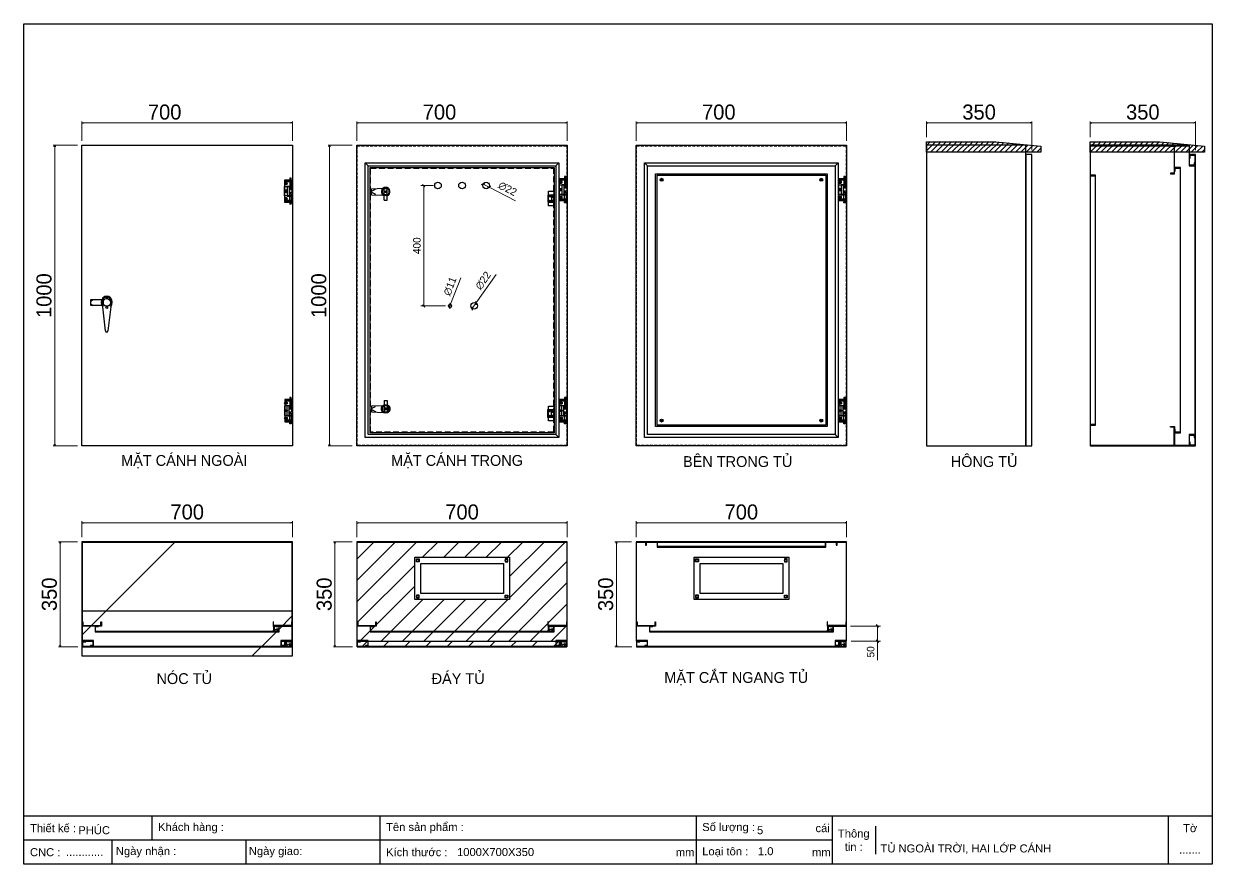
# Model space of a CAD drawing. Header units: millimetres. Extents: x 0 to 3953, y 0 to 2795.
import ezdxf

# ---------------------------------------------------------------- set-up
doc = ezdxf.new("R2010")
doc.units = ezdxf.units.MM
doc.linetypes.add('HIDDEN', pattern=[9.525, 6.35, -3.175])
doc.linetypes.add('HIDDEN2', pattern=[4.7625, 3.175, -1.5875])
for name, color, linetype in [('FIRE PROTECTION', 1, 'Continuous'), ('Ghi chu', 7, 'Continuous'), ('HEATER', 1, 'Continuous')]:
    doc.layers.add(name, color=color, linetype=linetype)
doc.styles.add('Arial', font='arial.ttf')
doc.dimstyles.new('CNC', dxfattribs={"dimtxt": 50, "dimasz": 5, "dimexe": 5, "dimexo": 15, "dimgap": 10, "dimtad": 1, "dimdec": 0, "dimtxsty": 'Standard', "dimblk": 'OPEN30', "dimcen": 10, "dimclrd": 5, "dimclre": 5, "dimclrt": 3, "dimazin": 3, "dimtfac": 1, "dimtdec": 0, "dimtmove": 0, "dimatfit": 3, "dimldrblk": 'ARCHTICK', "dimlwd": 9, "dimlwe": 9})
doc.dimstyles.get("Standard").update_dxf_attribs({"dimtxt": 2.5, "dimasz": 2.5, "dimexe": 1.25, "dimexo": 0.625, "dimtad": 1, "dimcen": 2.5, "dimazin": 3, "dimtfac": 1, "dimtmove": 0, "dimatfit": 3})
pattern_1 = [(45, (372995.6, 0), (-318.19805, 318.19805), [])]

# ---------------------------------------------------------------- blocks, each defined once
blk = doc.blocks.new('*D1')
at = {"color": 5, "lineweight": 9, "ltscale": 3, "transparency": 16777216}
for p, q in [((193.6, 2405.9), (193.6, 2470.6)), ((198.6, 2465.6), (888.6, 2465.6)), ((893.6, 2405.9), (893.6, 2470.6))]:
    blk.add_line(p, q, dxfattribs=at)
at = {"color": 0, "linetype": 'ByBlock', "lineweight": -2}
for p, q in [((193.6, 2465.6), (198.6, 2467)), ((198.6, 2464.3), (193.6, 2465.6)), ((193.6, 2465.6), (198.6, 2465.6)), ((888.6, 2467), (893.6, 2465.6)), ((893.6, 2465.6), (888.6, 2464.3)), ((893.6, 2465.6), (888.6, 2465.6))]:
    blk.add_line(p, q, dxfattribs=at)
at = {"layer": 'Defpoints', "color": 0, "ltscale": 3, "transparency": 16777216}
for p in [(893.6, 2465.6), (193.6, 2390.9), (893.6, 2390.9)]:
    blk.add_point(p, dxfattribs=at)
at = {"color": 3, "ltscale": 3, "transparency": 16777216, "insert": (468.6, 2501.2), "char_height": 50, "attachment_point": 5}
blk.add_mtext('700', dxfattribs=at)
blk = doc.blocks.new('_ArchTick')
at = {"color": 0, "const_width": 0.15}
blk.add_lwpolyline([(-0.5, -0.5), (0.5, 0.5)], dxfattribs=at)
blk = doc.blocks.new('_Open30')
at = {"color": 0, "linetype": 'ByBlock', "lineweight": -2}
for p, q in [((-1, 0.27), (0, 0)), ((0, 0), (-1, -0.27)), ((0, 0), (-1, 0))]:
    blk.add_line(p, q, dxfattribs=at)
blk = doc.blocks.new('*D2')
at = {"color": 5, "lineweight": 9, "ltscale": 3, "transparency": 16777216}
for p, q in [((178.6, 2390.9), (97.9, 2390.9)), ((102.9, 2385.9), (102.9, 1395.9)), ((178.6, 1390.9), (97.9, 1390.9))]:
    blk.add_line(p, q, dxfattribs=at)
at = {"color": 0, "linetype": 'ByBlock', "lineweight": -2}
for p, q in [((101.5, 2385.9), (102.9, 2390.9)), ((102.9, 2390.9), (104.2, 2385.9)), ((102.9, 2390.9), (102.9, 2385.9)), ((102.9, 1390.9), (101.5, 1395.9)), ((104.2, 1395.9), (102.9, 1390.9)), ((102.9, 1390.9), (102.9, 1395.9))]:
    blk.add_line(p, q, dxfattribs=at)
at = {"layer": 'Defpoints', "color": 0, "ltscale": 3, "transparency": 16777216}
for p in [(193.6, 2390.9), (102.9, 1390.9), (193.6, 1390.9)]:
    blk.add_point(p, dxfattribs=at)
at = {"color": 3, "ltscale": 3, "transparency": 16777216, "insert": (67.4, 1890.9), "char_height": 50, "attachment_point": 5, "rotation": 90}
blk.add_mtext('1000', dxfattribs=at)
blk = doc.blocks.new('MS308-2-1')
at = {"color": 1}
for p, q in [((-53, 4.6), (-46, 10)), ((-13.3, -14.2), (-13.3, 6.7)), ((-12.3, 6.7), (-12.3, -6.9)), ((12.3, 6.7), (12.3, -6.9)), ((13.3, 6.7), (13.3, -14.2)), ((-53, -4.6), (-46, -10)), ((-4, -95), (-13.3, -14.2)), ((13.3, -14.2), (4, -95))]:
    blk.add_line(p, q, dxfattribs=at)
blk.add_lwpolyline([(-15.8, -10), (-53, -10), (-53, 10), (-15.8, 10)], dxfattribs=at)
for centre, radius, start, end in [((0, 6.7), 13.3, 0, 180), ((0, 6.7), 12.3, 0, 180), ((0, 5.9), 17.7, 226.184, 313.816), ((0, -95), 4, 180, 0)]:
    blk.add_arc(centre, radius, start, end, dxfattribs=at)
blk.add_ellipse((0, 0), major_axis=(0, 21), ratio=0.857143, start_param=3.972003, end_param=8.594367, dxfattribs=at)
blk = doc.blocks.new('HL011-1-1')
at = {"color": 1}
for p, q in [((21.65, 81), (16.65, 81)), ((16.65, 81), (16.65, 78)), ((21.65, 78), (21.65, 81)), ((24, 70), (2, 70)), ((8, 54.5), (8, 20.5)), ((8, 54.5), (24, 54.5)), ((14.3, 53.5), (14.3, 21.5)), ((14.3, 46.5), (24, 46.5)), ((24, 42), (14.3, 42)), ((17.65, 78), (16.65, 78)), ((16.65, 75), (16.65, 49)), ((17.65, 75), (16.65, 75)), ((16.65, 49), (18.15, 44)), ((17.65, 75), (17.65, 78)), ((18.15, 44), (20.15, 44)), ((21.65, 49), (20.15, 44)), ((21.65, 78), (20.65, 78)), ((20.65, 75), (20.65, 78)), ((20.65, 75), (21.65, 75)), ((21.65, 49), (21.65, 75)), ((24, 5), (2, 5)), ((8, 20.5), (24, 20.5)), ((24, 33), (14.3, 33)), ((14.3, 28.5), (24, 28.5)), ((16.65, 26), (18.15, 31)), ((16.65, 0), (16.65, 26)), ((18.15, 31), (20.15, 31)), ((21.65, 26), (20.15, 31)), ((21.65, 26), (21.65, 0)), ((17.65, 0), (16.65, 0)), ((16.65, -6), (16.65, -3)), ((17.65, -3), (16.65, -3)), ((21.65, -6), (16.65, -6)), ((17.65, 0), (17.65, -3)), ((20.65, 0), (20.65, -3)), ((20.65, 0), (21.65, 0)), ((21.65, -3), (20.65, -3)), ((21.65, -3), (21.65, -6))]:
    blk.add_line(p, q, dxfattribs=at)
for points in [[(24, 28.5), (24, 21.5), (-1, 21.5), (-1, 53.5), (24, 53.5), (24, 46.5)], [(24, 20.5), (24, 0), (0, 0), (0, 75), (24, 75), (24, 54.5)], [(24, 42), (24, 33)]]:
    blk.add_lwpolyline(points, dxfattribs=at)
for points in [[(2, 71), (24, 71), (24, 69), (2, 69)], [(2, 4), (24, 4), (24, 6), (2, 6)]]:
    blk.add_lwpolyline(points, close=True, dxfattribs=at)
for centre in [(4, 62.5), (4, 37.5), (4, 12.5)]:
    blk.add_circle(centre, 2, dxfattribs=at)
blk = doc.blocks.new('*D3')
at = {"color": 5, "lineweight": 9, "ltscale": 3, "transparency": 16777216}
for p, q in [((1107.8, 2405.9), (1107.8, 2470.6)), ((1112.8, 2465.6), (1802.8, 2465.6)), ((1807.8, 2405.9), (1807.8, 2470.6))]:
    blk.add_line(p, q, dxfattribs=at)
at = {"color": 0, "linetype": 'ByBlock', "lineweight": -2}
for p, q in [((1107.8, 2465.6), (1112.8, 2467)), ((1112.8, 2464.3), (1107.8, 2465.6)), ((1107.8, 2465.6), (1112.8, 2465.6)), ((1802.8, 2467), (1807.8, 2465.6)), ((1807.8, 2465.6), (1802.8, 2464.3)), ((1807.8, 2465.6), (1802.8, 2465.6))]:
    blk.add_line(p, q, dxfattribs=at)
at = {"layer": 'Defpoints', "color": 0, "ltscale": 3, "transparency": 16777216}
for p in [(1807.8, 2465.6), (1107.8, 2390.9), (1807.8, 2390.9)]:
    blk.add_point(p, dxfattribs=at)
at = {"color": 3, "ltscale": 3, "transparency": 16777216, "insert": (1382.8, 2501.2), "char_height": 50, "attachment_point": 5}
blk.add_mtext('700', dxfattribs=at)
blk = doc.blocks.new('*D4')
at = {"color": 5, "lineweight": 9, "ltscale": 3, "transparency": 16777216}
for p, q in [((1092.8, 2390.9), (1012.1, 2390.9)), ((1017.1, 2385.9), (1017.1, 1395.9)), ((1092.8, 1390.9), (1012.1, 1390.9))]:
    blk.add_line(p, q, dxfattribs=at)
at = {"color": 0, "linetype": 'ByBlock', "lineweight": -2}
for p, q in [((1015.7, 2385.9), (1017.1, 2390.9)), ((1017.1, 2390.9), (1018.4, 2385.9)), ((1017.1, 2390.9), (1017.1, 2385.9)), ((1017.1, 1390.9), (1015.7, 1395.9)), ((1018.4, 1395.9), (1017.1, 1390.9)), ((1017.1, 1390.9), (1017.1, 1395.9))]:
    blk.add_line(p, q, dxfattribs=at)
at = {"layer": 'Defpoints', "color": 0, "ltscale": 3, "transparency": 16777216}
for p in [(1107.8, 2390.9), (1017.1, 1390.9), (1107.8, 1390.9)]:
    blk.add_point(p, dxfattribs=at)
at = {"color": 3, "ltscale": 3, "transparency": 16777216, "insert": (981.5, 1890.9), "char_height": 50, "attachment_point": 5, "rotation": 90}
blk.add_mtext('1000', dxfattribs=at)
blk = doc.blocks.new('HL011-1-2')
h = blk.add_hatch()
h.set_pattern_fill('ANSI31', color=2, scale=0.5, style=0)
h.paths.add_polyline_path([(6, 12), (2, 12), (2, 0), (6, 0)])
at = {"color": 1}
for p, q in [((3, 18), (0, 13)), ((0, 0), (0, 13)), ((8, 0), (0, 0)), ((19.1, 18), (3, 18)), ((8, 14), (8, 0)), ((8, 14), (16.7, 9))]:
    blk.add_line(p, q, dxfattribs=at)
blk.add_lwpolyline([(1.8, 16), (-1, 16), (-1, 18), (3, 18)], dxfattribs=at)
at = {"color": 2}
blk.add_lwpolyline([(2, 0), (2, 12), (6, 12), (6, 0)], dxfattribs=at)
at = {"color": 1}
blk.add_circle((19.1, 13.2), 2.5, dxfattribs=at)
blk.add_arc((19.1, 13.2), 4.85, 239.9368, 90, dxfattribs=at)
blk = doc.blocks.new('*D5')
at = {"color": 5, "lineweight": 9, "ltscale": 3, "transparency": 16777216}
for p, q in [((2036.8, 1087.7), (2036.8, 1140.7)), ((2731.8, 1135.7), (2041.8, 1135.7)), ((2736.8, 1087.7), (2736.8, 1140.7))]:
    blk.add_line(p, q, dxfattribs=at)
at = {"color": 0, "linetype": 'ByBlock', "lineweight": -2}
for p, q in [((2036.8, 1135.7), (2041.8, 1137)), ((2041.8, 1134.3), (2036.8, 1135.7)), ((2036.8, 1135.7), (2041.8, 1135.7)), ((2731.8, 1137), (2736.8, 1135.7)), ((2736.8, 1135.7), (2731.8, 1134.3)), ((2736.8, 1135.7), (2731.8, 1135.7))]:
    blk.add_line(p, q, dxfattribs=at)
at = {"layer": 'Defpoints', "color": 0, "ltscale": 3, "transparency": 16777216}
for p in [(2036.8, 1135.7), (2036.8, 1072.7), (2736.8, 1072.7)]:
    blk.add_point(p, dxfattribs=at)
at = {"color": 3, "ltscale": 3, "transparency": 16777216, "insert": (2386.8, 1171.2), "char_height": 50, "attachment_point": 5}
blk.add_mtext('700', dxfattribs=at)
blk = doc.blocks.new('*D6')
at = {"color": 5, "lineweight": 9, "ltscale": 3, "transparency": 16777216}
for p, q in [((2021.8, 1072.7), (1966.2, 1072.7)), ((1971.2, 1067.7), (1971.2, 727.7)), ((2022.8, 722.7), (1966.2, 722.7))]:
    blk.add_line(p, q, dxfattribs=at)
at = {"color": 0, "linetype": 'ByBlock', "lineweight": -2}
for p, q in [((1969.9, 1067.7), (1971.2, 1072.7)), ((1971.2, 1072.7), (1972.6, 1067.7)), ((1971.2, 1072.7), (1971.2, 1067.7)), ((1971.2, 722.7), (1969.9, 727.7)), ((1972.6, 727.7), (1971.2, 722.7)), ((1971.2, 722.7), (1971.2, 727.7))]:
    blk.add_line(p, q, dxfattribs=at)
at = {"layer": 'Defpoints', "color": 0, "ltscale": 3, "transparency": 16777216}
for p in [(2036.8, 1072.7), (1971.2, 722.7), (2037.8, 722.7)]:
    blk.add_point(p, dxfattribs=at)
at = {"color": 3, "ltscale": 3, "transparency": 16777216, "insert": (1935.7, 897.7), "char_height": 50, "attachment_point": 5, "rotation": 90}
blk.add_mtext('350', dxfattribs=at)
blk = doc.blocks.new('HL036-1-2')
at = {"layer": 'Ghi chu', "color": 1}
for p, q in [((-3, 17.8), (-18.9, 17.8)), ((-18.9, 15.8), (-18.9, 17.8)), ((-12.1, 15.8), (-18.9, 15.8)), ((-16.4, 1), (-16.4, 14)), ((-15.6, 15), (-3.9, 17.7)), ((0, 0), (-15.4, 0)), ((-14.4, 3), (-14.4, 11.9)), ((0, 2), (-13.4, 2)), ((-13.1, 12.8), (-4.3, 9.8)), ((-6.2, 2), (-6.2, 0)), ((-1.2, 2), (-1.2, 0)), ((0, 0), (0, 2))]:
    blk.add_line(p, q, dxfattribs=at)
for radius in [4.1, 2.1]:
    blk.add_circle((-3, 13.7), radius, dxfattribs=at)
for centre, start, end in [((-15.4, 14), 102.9616, 180), ((-15.4, 1), 180, 270), ((-13.4, 11.9), 71.3254, 180), ((-13.4, 3), 180, 270)]:
    blk.add_arc(centre, 1, start, end, dxfattribs=at)
blk = doc.blocks.new('*D7')
at = {"color": 5, "lineweight": 9, "ltscale": 3, "transparency": 16777216}
for p, q in [((193.6, 1087.7), (193.6, 1140.7)), ((888.6, 1135.7), (198.6, 1135.7)), ((893.6, 1087.7), (893.6, 1140.7))]:
    blk.add_line(p, q, dxfattribs=at)
at = {"color": 0, "linetype": 'ByBlock', "lineweight": -2}
for p, q in [((193.6, 1135.7), (198.6, 1137)), ((198.6, 1134.3), (193.6, 1135.7)), ((193.6, 1135.7), (198.6, 1135.7)), ((888.6, 1137), (893.6, 1135.7)), ((893.6, 1135.7), (888.6, 1134.3)), ((893.6, 1135.7), (888.6, 1135.7))]:
    blk.add_line(p, q, dxfattribs=at)
at = {"layer": 'Defpoints', "color": 0, "ltscale": 3, "transparency": 16777216}
for p in [(193.6, 1135.7), (193.6, 1072.7), (893.6, 1072.7)]:
    blk.add_point(p, dxfattribs=at)
at = {"color": 3, "ltscale": 3, "transparency": 16777216, "insert": (543.6, 1171.2), "char_height": 50, "attachment_point": 5}
blk.add_mtext('700', dxfattribs=at)
blk = doc.blocks.new('KHUNG CHUẨN')
at = {"color": 7}
for p, q in [((19889.2, -28535.2), (16919.2, -28535.2)), ((17239.2, -28535.2), (17239.2, -28595.2)), ((17809.2, -28535.2), (17809.2, -28655.2)), ((18599.2, -28535.2), (18599.2, -28655.2)), ((18939.2, -28535.2), (18939.2, -28655.2)), ((19779.2, -28535.2), (19779.2, -28655.2)), ((19047.6, -28560.2), (19047.6, -28630.2)), ((18939.2, -28595.2), (16919.2, -28595.2)), ((17139.2, -28595.2), (17139.2, -28655.2)), ((17474.2, -28595.2), (17474.2, -28655.2))]:
    blk.add_line(p, q, dxfattribs=at)
blk.add_lwpolyline([(16919.2, -26555.2), (19889.2, -26555.2), (19889.2, -28655.2), (16919.2, -28655.2)], close=True, dxfattribs=at)
at = {"color": 2, "char_height": 20, "style": 'Arial'}
for s, insert, width, attachment_point in [('  Thiết kế :', (16919.2, -28565.2), 917.634, 4), ('  Khách hàng :', (17239.2, -28565.2), 917.634, 4), ('  Tên sản phẩm :', (17809.2, -28565.2), 917.634, 4), ('  Số lượng :', (18599.2, -28565.2), 917.634, 4), ('cái', (18897.9, -28565.2), 63.517, 4), ('Thông\\Ptin :', (18993.4, -28595.2), 108.311, 5), ('Tờ', (19834.2, -28565.2), 110, 5), ('  CNC :', (16919.2, -28625.2), 917.634, 4), ('  Ngày nhận :', (17134, -28625.2), 556.651, 4), ('  Ngày giao:', (17466.3, -28625.2), 556.651, 4), ('  Kích thước :', (17809.2, -28625.2), 917.634, 4), ('mm', (18548.6, -28625.2), 73.831, 4), ('  Loại tôn :', (18599.2, -28625.2), 917.634, 4), ('mm', (18889.2, -28625.2), 917.634, 4)]:
    blk.add_mtext(s, dxfattribs=dict(at, insert=insert, width=width, attachment_point=attachment_point))
at = {"color": 3, "style": 'Arial'}
for tag, p in [('#01', (17055.6, -28580.1)), ('#02', (17431.4, -28580.1)), ('#03', (18030.6, -28580.1)), ('#08', (18751.7, -28580.1)), ('#10', (19064.8, -28580.1)), ('#04', (17024.8, -28634.6)), ('#05', (17308.5, -28633)), ('#06', (17632.7, -28633.7)), ('#07', (18002, -28634.7)), ('#09', (18753.8, -28632.6)), ('#11', (19060.3, -28625.7)), ('#12', (19806.5, -28628.9))]:
    blk.add_attdef(tag, p, '', height=20, dxfattribs=at)
blk = doc.blocks.new('SDGFGHGHG')
at = {"layer": 'HEATER'}
for p, q in [((860935.9, 570742), (860935.9, 570784.3)), ((860944.9, 570742), (860944.9, 570784.3)), ((860892.9, 570780.5), (860931.6, 570782)), ((860892.9, 570760.5), (860892.9, 570780.5)), ((860892.9, 570771.9), (860906.3, 570778.7)), ((860892.9, 570769.1), (860906.3, 570762.4)), ((860892.9, 570760.5), (860931.6, 570759.1)), ((860937.5, 570771.3), (860939.5, 570771.3)), ((860937.5, 570769.8), (860939.5, 570769.8)), ((860939.5, 570773.5), (860939.5, 570771.3)), ((860939.5, 570769.8), (860939.5, 570767.6)), ((860941.3, 570773.5), (860941.3, 570771.3)), ((860941.3, 570771.3), (860943.4, 570771.3)), ((860941.3, 570769.8), (860941.3, 570767.6)), ((860941.3, 570769.8), (860943.4, 570769.8)), ((860935.9, 570742), (860944.9, 570742))]:
    blk.add_line(p, q, dxfattribs=at)
blk.add_circle((860940.4, 570770.5), 3.08, dxfattribs=at)
blk.add_arc((860940.4, 570770.5), 14.5, 288.08, 251.92, dxfattribs=at)
blk = doc.blocks.new('SĐFHGGH')
at = {"layer": 'HEATER'}
for points in [[(860928.8, 570702.4), (860927.4, 570702.4), (860927.4, 570708.4), (860928.8, 570708.4)], [(860943.4, 570717), (860943.4, 570718.4), (860937.4, 570718.4), (860937.4, 570717)], [(860952.1, 570702.4), (860953.4, 570702.4), (860953.4, 570708.4), (860952.1, 570708.4)], [(860943.4, 570693.8), (860943.4, 570692.4), (860937.4, 570692.4), (860937.4, 570693.8)]]:
    blk.add_lwpolyline(points, dxfattribs=at)
for start, end in [(104.4775, 165.5225), (14.4775, 75.5225), (194.4775, 255.5225), (284.4775, 345.5225)]:
    blk.add_arc((860940.4, 570705.4), 12, start, end, dxfattribs=at)
blk = doc.blocks.new('MS722')
for name, p in [('SDGFGHGHG', (-860940.4, -570770.5)), ('SĐFHGGH', (-860940.4, -570705.4))]:
    blk.add_blockref(name, p)
blk = doc.blocks.new('ovan6x9')
at = {"color": 2}
for p, q in [((2, 6), (8, 6)), ((2, 0), (8, 0))]:
    blk.add_line(p, q, dxfattribs=at)
for centre, start, end in [((2, 3), 90, 270), ((8, 3), 270, 90)]:
    blk.add_arc(centre, 3, start, end, dxfattribs=at)
blk = doc.blocks.new('HL036-1-1')
at = {"color": 1}
blk.add_line((9.5, 36.2), (9.5, 12.2), dxfattribs=at)
for points in [[(0, 48.5), (17.5, 48.5), (17.5, 0), (0, 0)], [(-2.5, 12.2), (17.5, 12.2), (17.5, 36.2), (-2.5, 36.2)]]:
    blk.add_lwpolyline(points, close=True, dxfattribs=at)
for centre, radius in [((3.5, 31.8), 2), ((3.5, 16.8), 2), ((12.7, 32.5), 2.5), ((12.7, 16), 2.5)]:
    blk.add_circle(centre, radius, dxfattribs=at)
blk = doc.blocks.new('*D8')
at = {"color": 5, "lineweight": 9, "ltscale": 3, "transparency": 16777216}
for p, q in [((2036.8, 2405.9), (2036.8, 2470.6)), ((2041.8, 2465.6), (2731.8, 2465.6)), ((2736.8, 2405.9), (2736.8, 2470.6))]:
    blk.add_line(p, q, dxfattribs=at)
at = {"color": 0, "linetype": 'ByBlock', "lineweight": -2}
for p, q in [((2036.8, 2465.6), (2041.8, 2467)), ((2041.8, 2464.3), (2036.8, 2465.6)), ((2036.8, 2465.6), (2041.8, 2465.6)), ((2731.8, 2467), (2736.8, 2465.6)), ((2736.8, 2465.6), (2731.8, 2464.3)), ((2736.8, 2465.6), (2731.8, 2465.6))]:
    blk.add_line(p, q, dxfattribs=at)
at = {"layer": 'Defpoints', "color": 0, "ltscale": 3, "transparency": 16777216}
for p in [(2736.8, 2465.6), (2036.8, 2390.9), (2736.8, 2390.9)]:
    blk.add_point(p, dxfattribs=at)
at = {"color": 3, "ltscale": 3, "transparency": 16777216, "insert": (2311.8, 2501.2), "char_height": 50, "attachment_point": 5}
blk.add_mtext('700', dxfattribs=at)
blk = doc.blocks.new('*D9')
at = {"color": 5, "lineweight": 9, "ltscale": 3, "transparency": 16777216}
for p, q in [((2750.3, 792.2), (2849.6, 792.2)), ((2839.6, 792.2), (2839.6, 742.2)), ((2751.8, 742.2), (2849.6, 742.2)), ((2839.6, 742.2), (2839.6, 678.4))]:
    blk.add_line(p, q, dxfattribs=at)
at = {"color": 0, "linetype": 'ByBlock', "lineweight": -2}
for p, q in [((2843.6, 788.2), (2835.6, 796.2)), ((2835.6, 746.2), (2843.6, 738.2))]:
    blk.add_line(p, q, dxfattribs=at)
at = {"layer": 'Defpoints', "color": 0, "ltscale": 3, "transparency": 16777216}
for p in [(2735.3, 792.2), (2736.8, 742.2), (2839.6, 742.2)]:
    blk.add_point(p, dxfattribs=at)
at = {"color": 3, "ltscale": 3, "transparency": 16777216, "insert": (2816.9, 706.3), "char_height": 25, "attachment_point": 5, "rotation": 90}
blk.add_mtext('50', dxfattribs=at)
blk = doc.blocks.new('*D10')
at = {"color": 5, "lineweight": 9, "ltscale": 3, "transparency": 16777216}
for p, q in [((178.6, 1072.7), (115.8, 1072.7)), ((120.8, 1067.7), (120.8, 727.7)), ((179.6, 722.7), (115.8, 722.7))]:
    blk.add_line(p, q, dxfattribs=at)
at = {"color": 0, "linetype": 'ByBlock', "lineweight": -2}
for p, q in [((119.5, 1067.7), (120.8, 1072.7)), ((120.8, 1072.7), (122.2, 1067.7)), ((120.8, 1072.7), (120.8, 1067.7)), ((120.8, 722.7), (119.5, 727.7)), ((122.2, 727.7), (120.8, 722.7)), ((120.8, 722.7), (120.8, 727.7))]:
    blk.add_line(p, q, dxfattribs=at)
at = {"layer": 'Defpoints', "color": 0, "ltscale": 3, "transparency": 16777216}
for p in [(193.6, 1072.7), (120.8, 722.7), (194.6, 722.7)]:
    blk.add_point(p, dxfattribs=at)
at = {"color": 3, "ltscale": 3, "transparency": 16777216, "insert": (85.3, 897.7), "char_height": 50, "attachment_point": 5, "rotation": 90}
blk.add_mtext('350', dxfattribs=at)
blk = doc.blocks.new('*D11')
at = {"color": 5, "lineweight": 9, "ltscale": 3, "transparency": 16777216}
for p, q in [((1107.8, 1087.7), (1107.8, 1140.7)), ((1802.8, 1135.7), (1112.8, 1135.7)), ((1807.8, 1087.7), (1807.8, 1140.7))]:
    blk.add_line(p, q, dxfattribs=at)
at = {"color": 0, "linetype": 'ByBlock', "lineweight": -2}
for p, q in [((1107.8, 1135.7), (1112.8, 1137)), ((1112.8, 1134.3), (1107.8, 1135.7)), ((1107.8, 1135.7), (1112.8, 1135.7)), ((1802.8, 1137), (1807.8, 1135.7)), ((1807.8, 1135.7), (1802.8, 1134.3)), ((1807.8, 1135.7), (1802.8, 1135.7))]:
    blk.add_line(p, q, dxfattribs=at)
at = {"layer": 'Defpoints', "color": 0, "ltscale": 3, "transparency": 16777216}
for p in [(1107.8, 1135.7), (1107.8, 1072.7), (1807.8, 1072.7)]:
    blk.add_point(p, dxfattribs=at)
at = {"color": 3, "ltscale": 3, "transparency": 16777216, "insert": (1457.8, 1171.2), "char_height": 50, "attachment_point": 5}
blk.add_mtext('700', dxfattribs=at)
blk = doc.blocks.new('*D12')
at = {"color": 5, "lineweight": 9, "ltscale": 3, "transparency": 16777216}
for p, q in [((1092.8, 1072.7), (1030, 1072.7)), ((1035, 1067.7), (1035, 727.7)), ((1093.8, 722.7), (1030, 722.7))]:
    blk.add_line(p, q, dxfattribs=at)
at = {"color": 0, "linetype": 'ByBlock', "lineweight": -2}
for p, q in [((1033.7, 1067.7), (1035, 1072.7)), ((1035, 1072.7), (1036.3, 1067.7)), ((1035, 1072.7), (1035, 1067.7)), ((1035, 722.7), (1033.7, 727.7)), ((1036.3, 727.7), (1035, 722.7)), ((1035, 722.7), (1035, 727.7))]:
    blk.add_line(p, q, dxfattribs=at)
at = {"layer": 'Defpoints', "color": 0, "ltscale": 3, "transparency": 16777216}
for p in [(1107.8, 1072.7), (1035, 722.7), (1108.8, 722.7)]:
    blk.add_point(p, dxfattribs=at)
at = {"color": 3, "ltscale": 3, "transparency": 16777216, "insert": (999.5, 897.7), "char_height": 50, "attachment_point": 5, "rotation": 90}
blk.add_mtext('350', dxfattribs=at)
blk = doc.blocks.new('*D13')
at = {"color": 5, "lineweight": 9, "ltscale": 3, "transparency": 16777216}
for p, q in [((3002.6, 2417.9), (3002.6, 2470.6)), ((3007.6, 2465.6), (3347.6, 2465.6)), ((3352.6, 2374.9), (3352.6, 2470.6))]:
    blk.add_line(p, q, dxfattribs=at)
at = {"color": 0, "linetype": 'ByBlock', "lineweight": -2}
for p, q in [((3002.6, 2465.6), (3007.6, 2467)), ((3007.6, 2464.3), (3002.6, 2465.6)), ((3002.6, 2465.6), (3007.6, 2465.6)), ((3347.6, 2467), (3352.6, 2465.6)), ((3352.6, 2465.6), (3347.6, 2464.3)), ((3352.6, 2465.6), (3347.6, 2465.6))]:
    blk.add_line(p, q, dxfattribs=at)
at = {"layer": 'Defpoints', "color": 0, "ltscale": 3, "transparency": 16777216}
for p in [(3352.6, 2465.6), (3002.6, 2402.9), (3352.6, 2359.9)]:
    blk.add_point(p, dxfattribs=at)
at = {"color": 3, "ltscale": 3, "transparency": 16777216, "insert": (3177.6, 2501.2), "char_height": 50, "attachment_point": 5}
blk.add_mtext('350', dxfattribs=at)
blk = doc.blocks.new('*D14')
at = {"color": 5, "lineweight": 9, "ltscale": 3, "transparency": 16777216}
for p, q in [((3547.2, 2417.9), (3547.2, 2470.6)), ((3552.2, 2465.6), (3892.2, 2465.6)), ((3897.2, 2374.9), (3897.2, 2470.6))]:
    blk.add_line(p, q, dxfattribs=at)
at = {"color": 0, "linetype": 'ByBlock', "lineweight": -2}
for p, q in [((3547.2, 2465.6), (3552.2, 2467)), ((3552.2, 2464.3), (3547.2, 2465.6)), ((3547.2, 2465.6), (3552.2, 2465.6)), ((3892.2, 2467), (3897.2, 2465.6)), ((3897.2, 2465.6), (3892.2, 2464.3)), ((3897.2, 2465.6), (3892.2, 2465.6))]:
    blk.add_line(p, q, dxfattribs=at)
at = {"layer": 'Defpoints', "color": 0, "ltscale": 3, "transparency": 16777216}
for p in [(3897.2, 2465.6), (3547.2, 2402.9), (3897.2, 2359.9)]:
    blk.add_point(p, dxfattribs=at)
at = {"color": 3, "ltscale": 3, "transparency": 16777216, "insert": (3722.2, 2501.2), "char_height": 50, "attachment_point": 5}
blk.add_mtext('350', dxfattribs=at)
blk = doc.blocks.new('*D15')
at = {"color": 0, "linetype": 'ByBlock', "lineweight": -2}
for p, q in [((1522.6, 2260.3), (1533.4, 2263.7)), ((1552.9, 2253.6), (1542.1, 2250.1))]:
    blk.add_line(p, q, dxfattribs=at)
at = {"color": 5, "lineweight": 9, "ltscale": 3, "transparency": 16777216}
for p in [(1528, 2262), (1635.1, 2206.2)]:
    blk.add_line(p, (1547.5, 2251.8), dxfattribs=at)
at = {"layer": 'Defpoints', "color": 0, "ltscale": 3, "transparency": 16777216}
for p in [(1528, 2262), (1547.5, 2251.8)]:
    blk.add_point(p, dxfattribs=at)
at = {"color": 3, "ltscale": 3, "transparency": 16777216, "insert": (1609.2, 2246.2), "char_height": 25, "attachment_point": 5, "rotation": 332.4991}
blk.add_mtext('∅22', dxfattribs=at)
blk = doc.blocks.new('*D16')
at = {"color": 5, "lineweight": 9, "ltscale": 3, "transparency": 16777216}
for p in [(1571.2, 1961.4), (1491.4, 1847.9)]:
    blk.add_line(p, (1504.1, 1865.9), dxfattribs=at)
at = {"color": 0, "linetype": 'ByBlock', "lineweight": -2}
for p, q in [((1503.1, 1871.5), (1505.1, 1860.4)), ((1492.4, 1842.4), (1490.5, 1853.5))]:
    blk.add_line(p, q, dxfattribs=at)
at = {"layer": 'Defpoints', "color": 0, "ltscale": 3, "transparency": 16777216}
for p in [(1504.1, 1865.9), (1491.4, 1847.9)]:
    blk.add_point(p, dxfattribs=at)
at = {"color": 3, "ltscale": 3, "transparency": 16777216, "insert": (1528.2, 1941.1), "char_height": 25, "attachment_point": 5, "rotation": 54.9128}
blk.add_mtext('∅22', dxfattribs=at)
blk = doc.blocks.new('*D17')
at = {"color": 5, "lineweight": 9, "ltscale": 3, "transparency": 16777216}
for p, q in [((1362.8, 2256.9), (1320.5, 2256.9)), ((1330.5, 2256.9), (1330.5, 1856.9)), ((1402.8, 1856.9), (1320.5, 1856.9))]:
    blk.add_line(p, q, dxfattribs=at)
at = {"color": 0, "linetype": 'ByBlock', "lineweight": -2}
for p, q in [((1334.5, 2252.9), (1326.5, 2260.9)), ((1326.5, 1860.9), (1334.5, 1852.9))]:
    blk.add_line(p, q, dxfattribs=at)
at = {"layer": 'Defpoints', "color": 0, "ltscale": 3, "transparency": 16777216}
for p in [(1377.8, 2256.9), (1330.5, 1856.9), (1417.8, 1856.9)]:
    blk.add_point(p, dxfattribs=at)
at = {"color": 3, "ltscale": 3, "transparency": 16777216, "insert": (1307.7, 2056.9), "char_height": 25, "attachment_point": 5, "rotation": 90}
blk.add_mtext('400', dxfattribs=at)
blk = doc.blocks.new('*D18')
at = {"color": 5, "lineweight": 9, "ltscale": 3, "transparency": 16777216}
for p in [(1453.9, 1949.8), (1415.8, 1851.8)]:
    blk.add_line(p, (1419.8, 1862.1), dxfattribs=at)
at = {"color": 0, "linetype": 'ByBlock', "lineweight": -2}
for p, q in [((1417.5, 1867.2), (1422, 1856.9)), ((1418, 1846.6), (1413.5, 1857))]:
    blk.add_line(p, q, dxfattribs=at)
at = {"layer": 'Defpoints', "color": 0, "ltscale": 3, "transparency": 16777216}
for p in [(1419.8, 1862.1), (1415.8, 1851.8)]:
    blk.add_point(p, dxfattribs=at)
at = {"color": 3, "ltscale": 3, "transparency": 16777216, "insert": (1417.9, 1921.9), "char_height": 25, "attachment_point": 5, "rotation": 68.7141}
blk.add_mtext('∅11', dxfattribs=at)

msp = doc.modelspace()

# ---------------------------------------------------------------- hatches: boundary and pattern name
at = {"ltscale": 3}
h = msp.add_hatch(dxfattribs=at)
h.set_pattern_fill('ANSI31', color=256, scale=10, style=0)
h.set_pattern_definition([(45, (62165.931, 0), (-8.8388348, 8.8388348), [])])
h.paths.add_polyline_path([(3382.58, 2367.939), (3002.58, 2367.939), (3002.58, 2402.939), (3233.78, 2402.939), (3382.58, 2387.939)])
h = msp.add_hatch(dxfattribs=at)
h.set_pattern_fill('ANSI31', color=256, scale=10, style=0)
h.set_pattern_definition([(45, (67611.986, 0), (-8.8388348, 8.8388348), [])])
h.paths.add_polyline_path([(3927.186, 2367.939), (3547.186, 2367.939), (3547.186, 2402.939), (3778.386, 2402.939), (3927.186, 2387.939)])
h = msp.add_hatch(dxfattribs=at)
h.set_pattern_fill('ANSI31', color=256, scale=60, style=0)
h.set_pattern_definition(pattern_1)
h.paths.add_polyline_path([(195.07, 842.652), (892.07, 842.652), (892.07, 1071.152), (195.07, 1071.152)])
h = msp.add_hatch(dxfattribs=at)
h.set_pattern_fill('ANSI31', color=256, scale=20, style=0)
h.set_pattern_definition([(45, (124331.863, 0), (-35.35534, 35.35534), [])])
h.paths.add_polyline_path([(1107.757, 742.152), (1807.757, 742.152), (1807.757, 1072.652), (1107.757, 1072.652)])
h.paths.add_polyline_path([(1300.257, 1020.652), (1300.257, 880.652), (1615.257, 880.652), (1615.257, 1020.652)], flags=0)
h = msp.add_hatch(dxfattribs=at)
h.set_pattern_fill('ANSI31', color=256, scale=60, style=0)
h.set_pattern_definition(pattern_1)
h.paths.add_polyline_path([(893.57, 692.652), (893.57, 742.152), (857.07, 742.152), (857.07, 727.152), (865.07, 727.152), (865.07, 725.652), (855.57, 725.652), (855.57, 743.652), (892.07, 743.652), (892.07, 842.652), (195.07, 842.652), (195.07, 805.652), (196.57, 805.652), (196.57, 793.652), (256.57, 793.652), (256.57, 805.652), (258.07, 805.652), (258.07, 792.152), (249.07, 792.152), (249.07, 790.352), (239.07, 790.352), (239.07, 774.352), (848.07, 774.352), (848.07, 790.352), (838.07, 790.352), (838.07, 791.852), (849.57, 791.852), (849.57, 772.852), (237.57, 772.852), (237.57, 792.152), (195.07, 792.152), (195.07, 743.652), (231.57, 743.652), (231.57, 725.652), (222.07, 725.652), (222.07, 727.152), (230.07, 727.152), (230.07, 742.152), (193.57, 742.152), (193.57, 692.652)])
h.paths.add_polyline_path([(194.57, 722.652), (194.57, 741.652), (206.07, 741.652), (206.07, 740.152), (196.07, 740.152), (196.07, 724.152), (891.07, 724.152), (891.07, 740.152), (881.07, 740.152), (881.07, 741.652), (892.57, 741.652), (892.57, 722.652)], flags=16)
h = msp.add_hatch(dxfattribs=at)
h.set_pattern_fill('ANSI31', color=6, scale=20, angle=90, style=0)
h.set_pattern_definition([(225, (0, 124331.863), (35.35534, -35.35534), [])])
h.paths.add_polyline_path([(1108.757, 741.652), (1806.757, 741.652), (1806.757, 722.652), (1108.757, 722.652)])

# ---------------------------------------------------------------- linework, layer by layer
for p, q in [((1135.757, 2332.929), (1145.757, 2322.929)), ((1769.757, 2322.929), (1779.757, 2332.929)), ((2064.839, 2332.929), (2074.839, 2322.929)), ((2698.839, 2322.929), (2708.839, 2332.929)), ((1769.757, 1428.929), (1779.757, 1418.929)), ((2698.839, 1428.929), (2708.839, 1418.929)), ((2069.839, 1072.652), (2069.839, 1061.152)), ((2703.839, 1072.652), (2703.839, 1061.152)), ((193.57, 842.652), (893.57, 842.652))]:
    msp.add_line(p, q, dxfattribs=at)
for points in [[(193.57, 2390.929), (893.57, 2390.929), (893.57, 1390.929), (193.57, 1390.929)], [(1107.757, 2390.929), (1807.757, 2390.929), (1807.757, 1390.929), (1107.757, 1390.929)], [(2036.839, 2390.929), (2736.839, 2390.929), (2736.839, 1390.929), (2036.839, 1390.929)], [(3333.08, 2390.929), (3002.58, 2390.929), (3002.58, 1390.929), (3333.08, 1390.929)], [(1135.757, 2332.929), (1779.757, 2332.929), (1779.757, 1418.929), (1135.757, 1418.929)], [(2064.839, 2332.929), (2708.839, 2332.929), (2708.839, 1418.929), (2064.839, 1418.929)], [(1145.757, 2322.929), (1769.757, 2322.929), (1769.757, 1428.929), (1145.757, 1428.929)], [(2074.839, 2322.929), (2698.839, 2322.929), (2698.839, 1428.929), (2074.839, 1428.929)], [(193.57, 692.652), (893.57, 692.652), (893.57, 1072.652), (193.57, 1072.652)], [(1107.757, 742.152), (1807.757, 742.152), (1807.757, 1072.652), (1107.757, 1072.652)], [(1108.757, 741.652), (1806.757, 741.652), (1806.757, 722.652), (1108.757, 722.652)]]:
    msp.add_lwpolyline(points, close=True, dxfattribs=at)
at = {"linetype": 'HIDDEN2', "ltscale": 3}
for points in [[(1109.257, 2389.429), (1806.257, 2389.429), (1806.257, 1392.429), (1109.257, 1392.429)], [(2038.339, 2389.429), (2735.339, 2389.429), (2735.339, 1392.429), (2038.339, 1392.429)]]:
    msp.add_lwpolyline(points, close=True, dxfattribs=at)
at = {"color": 7}
for points in [[(3892.686, 2332.429), (3892.686, 2324.429), (3877.686, 2324.429), (3877.686, 2390.929), (3547.186, 2390.929), (3547.186, 1390.929), (3877.686, 1390.929), (3877.686, 1427.429), (3892.686, 1427.429), (3892.686, 1419.429), (3894.186, 1419.429), (3894.186, 1428.929), (3876.186, 1428.929), (3876.186, 1392.429), (3548.686, 1392.429), (3548.686, 2389.429), (3876.186, 2389.429), (3876.186, 2322.929), (3894.186, 2322.929), (3894.186, 2332.429)], [(865.07, 727.152), (857.07, 727.152), (857.07, 742.152), (893.57, 742.152), (893.57, 1072.652), (193.57, 1072.652), (193.57, 742.152), (230.07, 742.152), (230.07, 727.152), (222.07, 727.152), (222.07, 725.652), (231.57, 725.652), (231.57, 743.652), (195.07, 743.652), (195.07, 1071.152), (892.07, 1071.152), (892.07, 743.652), (855.57, 743.652), (855.57, 725.652), (865.07, 725.652)], [(1779.257, 727.152), (1771.257, 727.152), (1771.257, 742.152), (1807.757, 742.152), (1807.757, 1072.652), (1107.757, 1072.652), (1107.757, 742.152), (1144.257, 742.152), (1144.257, 727.152), (1136.257, 727.152), (1136.257, 725.652), (1145.757, 725.652), (1145.757, 743.652), (1109.257, 743.652), (1109.257, 1071.152), (1806.257, 1071.152), (1806.257, 743.652), (1769.757, 743.652), (1769.757, 725.652), (1779.257, 725.652)], [(2705.339, 1071.152), (2735.339, 1071.152), (2735.339, 743.652), (2698.839, 743.652), (2698.839, 725.652), (2708.339, 725.652), (2708.339, 727.152), (2700.339, 727.152), (2700.339, 742.152), (2736.839, 742.152), (2736.839, 1072.652), (2036.839, 1072.652), (2036.839, 742.152), (2073.339, 742.152), (2073.339, 727.152), (2065.339, 727.152), (2065.339, 725.652), (2074.839, 725.652), (2074.839, 743.652), (2038.339, 743.652), (2038.339, 1071.152), (2068.339, 1071.152), (2068.339, 1061.152), (2071.339, 1061.152), (2071.339, 1071.152), (2702.339, 1071.152), (2702.339, 1061.152), (2705.339, 1061.152)], [(1300.257, 1020.652), (1615.257, 1020.652), (1615.257, 880.652), (1300.257, 880.652)], [(2229.339, 1020.652), (2544.339, 1020.652), (2544.339, 880.652), (2229.339, 880.652)]]:
    msp.add_lwpolyline(points, close=True, dxfattribs=at)
at = {"color": 3}
for points in [[(3814.186, 2387.929), (3826.186, 2387.929), (3826.186, 2297.929), (3814.186, 2297.929), (3814.186, 2296.429), (3827.686, 2296.429), (3827.686, 2389.429), (3814.186, 2389.429)], [(3814.186, 1393.929), (3826.186, 1393.929), (3826.186, 1453.929), (3814.186, 1453.929), (3814.186, 1455.429), (3827.686, 1455.429), (3827.686, 1392.429), (3814.186, 1392.429)], [(196.57, 805.652), (196.57, 793.652), (256.57, 793.652), (256.57, 805.652), (258.07, 805.652), (258.07, 792.152), (195.07, 792.152), (195.07, 805.652)], [(890.57, 805.652), (890.57, 793.652), (830.57, 793.652), (830.57, 805.652), (829.07, 805.652), (829.07, 792.152), (892.07, 792.152), (892.07, 805.652)], [(1110.757, 805.652), (1110.757, 793.652), (1170.757, 793.652), (1170.757, 805.652), (1172.257, 805.652), (1172.257, 792.152), (1109.257, 792.152), (1109.257, 805.652)], [(1804.757, 805.652), (1804.757, 793.652), (1744.757, 793.652), (1744.757, 805.652), (1743.257, 805.652), (1743.257, 792.152), (1806.257, 792.152), (1806.257, 805.652)], [(2039.839, 805.652), (2039.839, 793.652), (2099.839, 793.652), (2099.839, 805.652), (2101.339, 805.652), (2101.339, 792.152), (2038.339, 792.152), (2038.339, 805.652)], [(2733.839, 805.652), (2733.839, 793.652), (2673.839, 793.652), (2673.839, 805.652), (2672.339, 805.652), (2672.339, 792.152), (2735.339, 792.152), (2735.339, 805.652)]]:
    msp.add_lwpolyline(points, close=True, dxfattribs=at)
at = {"color": 6}
for points in [[(3352.58, 2359.929), (3333.58, 2359.929), (3333.58, 1391.929), (3352.58, 1391.929)], [(3879.686, 2348.429), (3879.686, 2358.429), (3895.686, 2358.429), (3895.686, 1393.429), (3879.686, 1393.429), (3879.686, 1403.429), (3878.186, 1403.429), (3878.186, 1391.929), (3897.186, 1391.929), (3897.186, 2359.929), (3878.186, 2359.929), (3878.186, 2348.429)], [(3830.186, 2305.429), (3830.186, 2315.429), (3846.186, 2315.429), (3846.186, 1436.429), (3830.186, 1436.429), (3830.186, 1446.429), (3828.686, 1446.429), (3828.686, 1434.929), (3847.686, 1434.929), (3847.686, 2316.929), (3828.686, 2316.929), (3828.686, 2305.429)], [(838.07, 790.352), (848.07, 790.352), (848.07, 774.352), (239.07, 774.352), (239.07, 790.352), (249.07, 790.352), (249.07, 791.852), (237.57, 791.852), (237.57, 772.852), (849.57, 772.852), (849.57, 791.852), (838.07, 791.852)], [(1752.257, 790.352), (1762.257, 790.352), (1762.257, 774.352), (1153.257, 774.352), (1153.257, 790.352), (1163.257, 790.352), (1163.257, 791.852), (1151.757, 791.852), (1151.757, 772.852), (1763.757, 772.852), (1763.757, 791.852), (1752.257, 791.852)], [(2681.339, 790.352), (2691.339, 790.352), (2691.339, 774.352), (2082.339, 774.352), (2082.339, 790.352), (2092.339, 790.352), (2092.339, 791.852), (2080.839, 791.852), (2080.839, 772.852), (2692.839, 772.852), (2692.839, 791.852), (2681.339, 791.852)], [(881.07, 740.152), (891.07, 740.152), (891.07, 724.152), (196.07, 724.152), (196.07, 740.152), (206.07, 740.152), (206.07, 741.652), (194.57, 741.652), (194.57, 722.652), (892.57, 722.652), (892.57, 741.652), (881.07, 741.652)], [(1795.257, 740.152), (1805.257, 740.152), (1805.257, 724.152), (1110.257, 724.152), (1110.257, 740.152), (1120.257, 740.152), (1120.257, 741.652), (1108.757, 741.652), (1108.757, 722.652), (1806.757, 722.652), (1806.757, 741.652), (1795.257, 741.652)], [(2724.339, 740.152), (2734.339, 740.152), (2734.339, 724.152), (2039.339, 724.152), (2039.339, 740.152), (2049.339, 740.152), (2049.339, 741.652), (2037.839, 741.652), (2037.839, 722.652), (2735.839, 722.652), (2735.839, 741.652), (2724.339, 741.652)]]:
    msp.add_lwpolyline(points, close=True, dxfattribs=at)
at = {"color": 6, "ltscale": 3}
msp.add_lwpolyline([(1151.757, 2316.929), (1763.757, 2316.929), (1763.757, 1434.929), (1151.757, 1434.929)], close=True, dxfattribs=at)
at = {"color": 6, "linetype": 'HIDDEN', "ltscale": 3}
msp.add_lwpolyline([(1153.257, 2315.429), (1762.257, 2315.429), (1762.257, 1436.429), (1153.257, 1436.429)], close=True, dxfattribs=at)
at = {"color": 3, "ltscale": 3}
msp.add_lwpolyline([(2101.339, 2296.429), (2672.339, 2296.429), (2672.339, 1455.429), (2101.339, 1455.429)], close=True, dxfattribs=at)
at = {"color": 2}
for points in [[(874.07, 2260.429, 1), (874.07, 2266.429), (870.07, 2266.429, 1), (870.07, 2260.429)], [(1788.257, 2265.429, 1), (1788.257, 2271.429), (1784.257, 2271.429, 1), (1784.257, 2265.429)], [(2717.339, 2265.429, 1), (2717.339, 2271.429), (2713.339, 2271.429, 1), (2713.339, 2265.429)], [(874.07, 2235.429, 1), (874.07, 2241.429), (870.07, 2241.429, 1), (870.07, 2235.429)], [(874.07, 2210.429, 1), (874.07, 2216.429), (870.07, 2216.429, 1), (870.07, 2210.429)], [(1788.257, 2240.429, 1), (1788.257, 2246.429), (1784.257, 2246.429, 1), (1784.257, 2240.429)], [(1788.257, 2215.429, 1), (1788.257, 2221.429), (1784.257, 2221.429, 1), (1784.257, 2215.429)], [(2717.339, 2240.429, 1), (2717.339, 2246.429), (2713.339, 2246.429, 1), (2713.339, 2240.429)], [(2717.339, 2215.429, 1), (2717.339, 2221.429), (2713.339, 2221.429, 1), (2713.339, 2215.429)], [(874.07, 1536.429, -1), (874.07, 1530.429), (870.07, 1530.429, -1), (870.07, 1536.429)], [(874.07, 1511.429, -1), (874.07, 1505.429), (870.07, 1505.429, -1), (870.07, 1511.429)], [(1788.257, 1536.429, -1), (1788.257, 1530.429), (1784.257, 1530.429, -1), (1784.257, 1536.429)], [(1788.257, 1511.429, -1), (1788.257, 1505.429), (1784.257, 1505.429, -1), (1784.257, 1511.429)], [(2717.339, 1536.429, -1), (2717.339, 1530.429), (2713.339, 1530.429, -1), (2713.339, 1536.429)], [(2717.339, 1511.429, -1), (2717.339, 1505.429), (2713.339, 1505.429, -1), (2713.339, 1511.429)], [(874.07, 1486.429, -1), (874.07, 1480.429), (870.07, 1480.429, -1), (870.07, 1486.429)], [(1788.257, 1486.429, -1), (1788.257, 1480.429), (1784.257, 1480.429, -1), (1784.257, 1486.429)], [(2717.339, 1486.429, -1), (2717.339, 1480.429), (2713.339, 1480.429, -1), (2713.339, 1486.429)]]:
    msp.add_lwpolyline(points, format="xyb", close=True, dxfattribs=at)
at = {"color": 1, "ltscale": 3}
msp.add_lwpolyline([(2106.339, 2291.429), (2667.339, 2291.429), (2667.339, 1460.429), (2106.339, 1460.429)], close=True, dxfattribs=at)
at = {"color": 1}
for points in [[(3548.686, 2289.929), (3563.686, 2289.929), (3563.686, 1461.929), (3548.686, 1461.929), (3548.686, 1460.429), (3565.186, 1460.429), (3565.186, 2291.429), (3548.686, 2291.429)], [(2665.839, 1071.152), (2665.839, 1056.152), (2107.839, 1056.152), (2107.839, 1071.152), (2106.339, 1071.152), (2106.339, 1054.652), (2667.339, 1054.652), (2667.339, 1071.152)]]:
    msp.add_lwpolyline(points, close=True, dxfattribs=at)
at = {"color": 2, "ltscale": 3}
for points in [[(1193.507, 2246.879), (1214.007, 2246.879), (1214.007, 2226.379), (1193.507, 2226.379)], [(1193.507, 1503.979), (1214.007, 1503.979), (1214.007, 1524.479), (1193.507, 1524.479)]]:
    msp.add_lwpolyline(points, close=True, dxfattribs=at)
at = {"color": 2}
for points in [[(1314.757, 1006.152), (1305.757, 1006.152), (1305.757, 1015.152), (1314.757, 1015.152)], [(1320.257, 1000.652), (1595.257, 1000.652), (1595.257, 900.652), (1320.257, 900.652)], [(1600.757, 1006.152), (1609.757, 1006.152), (1609.757, 1015.152), (1600.757, 1015.152)], [(2243.839, 1006.152), (2234.839, 1006.152), (2234.839, 1015.152), (2243.839, 1015.152)], [(2249.339, 1000.652), (2524.339, 1000.652), (2524.339, 900.652), (2249.339, 900.652)], [(2529.839, 1006.152), (2538.839, 1006.152), (2538.839, 1015.152), (2529.839, 1015.152)], [(1314.757, 895.152), (1305.757, 895.152), (1305.757, 886.152), (1314.757, 886.152)], [(1600.757, 895.152), (1609.757, 895.152), (1609.757, 886.152), (1600.757, 886.152)], [(2243.839, 895.152), (2234.839, 895.152), (2234.839, 886.152), (2243.839, 886.152)], [(2529.839, 895.152), (2538.839, 895.152), (2538.839, 886.152), (2529.839, 886.152)]]:
    msp.add_lwpolyline(points, close=True, dxfattribs=at)
at = {"color": 2, "ltscale": 3}
for centre, radius in [((1377.757, 2256.929), 11), ((1457.757, 2256.929), 11), ((1537.757, 2256.929), 11), ((2121.339, 2276.429), 5), ((2121.339, 2276.429), 1.5), ((2652.339, 2276.429), 5), ((2652.339, 2276.429), 1.5), ((1497.757, 1856.929), 11), ((2121.339, 1475.429), 5), ((2121.339, 1475.429), 1.5), ((2652.339, 1475.429), 5), ((2652.339, 1475.429), 1.5)]:
    msp.add_circle(centre, radius, dxfattribs=at)
at = {"color": 2}
for centre, radius in [((275.97, 1868.429), 12.5), ((275.97, 1885.429), 3), ((275.97, 1851.429), 3)]:
    msp.add_circle(centre, radius, dxfattribs=at)
at = {"ltscale": 3}
msp.add_circle((1417.757, 1856.929), 5.5, dxfattribs=at)
at = {"color": 7}
for centre in [(1310.257, 1010.652), (1605.257, 1010.652), (2239.339, 1010.652), (2534.339, 1010.652), (1310.257, 890.652), (1605.257, 890.652), (2239.339, 890.652), (2534.339, 890.652)]:
    msp.add_circle(centre, 4, dxfattribs=at)
at = {"layer": 'FIRE PROTECTION', "linetype": 'Continuous'}
for points in [[(3382.58, 2367.939), (3002.58, 2367.939), (3002.58, 2402.939), (3233.78, 2402.939), (3382.58, 2387.939)], [(3927.186, 2367.939), (3547.186, 2367.939), (3547.186, 2402.939), (3778.386, 2402.939), (3927.186, 2387.939)]]:
    msp.add_lwpolyline(points, close=True, dxfattribs=at)

# ---------------------------------------------------------------- block references
at = {"color": 3}
ref = msp.add_blockref('KHUNG CHUẨN', (-22519.521, 38140.017), dxfattribs=dict(at, xscale=1.331000000005587, yscale=1.331000000005587, zscale=1.331000000005587))
ref.add_attrib('#07', '1000X700X350', (1441.152, 27.181), dxfattribs={"color": 3, "height": 26.62, "style": 'Arial'})
ref.add_attrib('#08', '5', (2438.99, 99.902), dxfattribs={"color": 3, "height": 26.62, "style": 'Arial'})
ref.add_attrib('#09', '1.0', (2441.847, 30.03), dxfattribs={"color": 3, "height": 26.62, "style": 'Arial'})
ref.add_attrib('#11', 'TỦ NGOÀI TRỜI, HAI LỚP CÁNH', (2849.733, 39.229), dxfattribs={"color": 3, "height": 26.62, "style": 'Arial'})
ref.add_attrib('#01', 'PHÚC', (181.449, 99.902), dxfattribs={"color": 3, "height": 26.62, "style": 'Arial'})
ref.add_attrib('#04', '............', (140.442, 27.338), dxfattribs={"color": 3, "height": 26.62, "style": 'Arial'})
ref.add_attrib('#12', '.......', (3842.876, 34.935), dxfattribs={"color": 3, "height": 26.62, "style": 'Arial'})
at = {"color": 7}
for name, p in [('HL011-1-1', (868.07, 2200.929)), ('HL011-1-1', (1782.257, 2205.929)), ('HL011-1-1', (2711.339, 2205.929)), ('MS722', (1203.757, 2236.629)), ('HL036-1-1', (1745.457, 2189.429)), ('ovan6x9', (1753.157, 2218.929)), ('ovan6x9', (1753.157, 2202.429)), ('MS308-2-1', (275.97, 1868.429)), ('HL036-1-1', (1745.057, 1474.429)), ('ovan6x9', (1752.757, 1503.929)), ('ovan6x9', (1752.757, 1487.429))]:
    msp.add_blockref(name, p, dxfattribs=at)
at = {"color": 7, "xscale": -1, "rotation": 180}
for name, p in [('HL011-1-1', (868.07, 1545.929)), ('MS722', (1203.757, 1514.229)), ('HL011-1-1', (1782.257, 1545.929)), ('HL011-1-1', (2711.339, 1545.929)), ('HL036-1-2', (846.97, 792.152)), ('HL036-1-2', (1761.157, 792.152)), ('HL036-1-2', (2690.239, 792.152)), ('HL011-1-2', (867.07, 742.152)), ('HL011-1-2', (1781.257, 742.152)), ('HL011-1-2', (2710.339, 742.152))]:
    msp.add_blockref(name, p, dxfattribs=at)

# ---------------------------------------------------------------- texts
at = {"color": 2, "char_height": 36, "width": 775, "attachment_point": 5}
for s, insert in [('MẶT CÁNH NGOÀI', (533.754, 1338.863)), ('MẶT CÁNH TRONG', (1441.196, 1338.863)), ('BÊN TRONG TỦ', (2374.596, 1338.863)), ('HÔNG TỦ', (3194.363, 1338.863)), ('NÓC TỦ', (533.754, 617.044)), ('ĐÁY TỦ', (1444.843, 617.044)), ('MẶT CẮT NGANG TỦ', (2369.843, 617.044))]:
    msp.add_mtext(s, dxfattribs=dict(at, insert=insert))

# ---------------------------------------------------------------- dimensions: what is measured, and where the dimension line sits
at = {"ltscale": 3}
for base, p1, p2, picture, middle in [((893.57, 2465.641), (193.57, 2390.929), (893.57, 2390.929), '*D1', (468.57, 2465.641)), ((1807.757, 2465.641), (1107.757, 2390.929), (1807.757, 2390.929), '*D3', (1382.757, 2465.641)), ((2736.839, 2465.641), (2036.839, 2390.929), (2736.839, 2390.929), '*D8', (2311.839, 2465.641))]:
    dim = msp.add_linear_dim(base=base, p1=p1, p2=p2, dimstyle='CNC', dxfattribs=at)
    dim.commit()
    dim.dimension.update_dxf_attribs({"geometry": picture, "text_midpoint": middle, "dimtype": 160})
for base, p1, p2, picture, middle in [((3352.58, 2465.641), (3002.58, 2402.939), (3352.58, 2359.929), '*D13', (3177.58, 2501.187)), ((3897.186, 2465.641), (3547.186, 2402.939), (3897.186, 2359.929), '*D14', (3722.186, 2501.187)), ((193.57, 1135.682), (893.57, 1072.652), (193.57, 1072.652), '*D7', (543.57, 1171.211)), ((1107.757, 1135.682), (1807.757, 1072.652), (1107.757, 1072.652), '*D11', (1457.757, 1171.211)), ((2036.839, 1135.682), (2736.839, 1072.652), (2036.839, 1072.652), '*D5', (2386.839, 1171.211))]:
    dim = msp.add_linear_dim(base=base, p1=p1, p2=p2, dimstyle='CNC', dxfattribs=at)
    dim.commit()
    dim.dimension.update_dxf_attribs({"geometry": picture, "text_midpoint": middle})
for base, p1, p2, dimstyle, picture, middle in [((102.884, 1390.929), (193.57, 2390.929), (193.57, 1390.929), 'CNC', '*D2', (67.355, 1890.929)), ((1017.072, 1390.929), (1107.757, 2390.929), (1107.757, 1390.929), 'CNC', '*D4', (981.543, 1890.929)), ((1330.494, 1856.929), (1377.757, 2256.929), (1417.757, 1856.929), 'Standard', '*D17', (1307.729, 2056.929)), ((120.819, 722.652), (193.57, 1072.652), (194.57, 722.652), 'CNC', '*D10', (85.273, 897.652)), ((1035.006, 722.652), (1107.757, 1072.652), (1108.757, 722.652), 'CNC', '*D12', (999.461, 897.652)), ((1971.231, 722.652), (2036.839, 1072.652), (2037.839, 722.652), 'CNC', '*D6', (1935.686, 897.652)), ((2839.647, 742.152), (2735.339, 792.152), (2736.839, 742.152), 'Standard', '*D9', (2816.882, 706.289))]:
    dim = msp.add_linear_dim(base=base, p1=p1, p2=p2, angle=90, dimstyle=dimstyle, dxfattribs=at)
    dim.commit()
    dim.dimension.update_dxf_attribs({"geometry": picture, "text_midpoint": middle})
for p1, p2, picture, middle in [((1528, 2262.008), (1547.514, 2251.849), '*D15', (1609.243, 2246.166)), ((1415.761, 1851.804), (1419.754, 1862.053), '*D18', (1417.891, 1921.905))]:
    dim = msp.add_diameter_dim_2p(p1=p1, p2=p2, dimstyle='Standard', dxfattribs=at)
    dim.commit()
    dim.dimension.update_dxf_attribs({"geometry": picture, "text_midpoint": middle})
dim = msp.add_diameter_dim_2p(p1=(1491.434, 1847.927), p2=(1504.08, 1865.93), dimstyle='Standard', dxfattribs=at)
dim.commit()
dim.dimension.update_dxf_attribs({"geometry": '*D16', "text_midpoint": (1547.393, 1927.587), "dimtype": 163})

doc.saveas('drawing.dxf')
